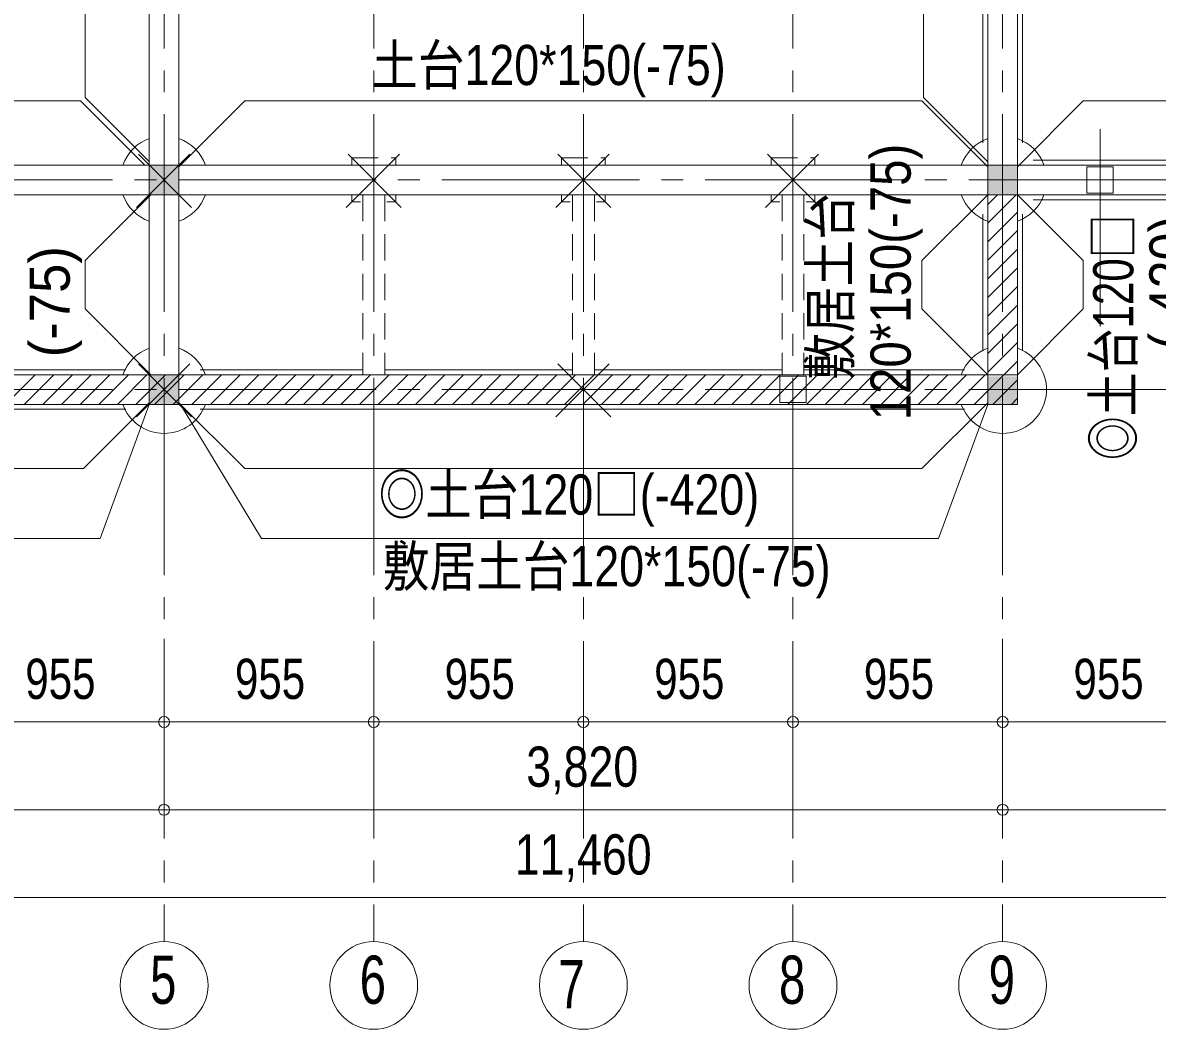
# Model space of a CAD drawing. Units: millimetres at full size, sheet at 1:100. Extents: x -20206 to -461, y -13906 to 13689.
# Drawn here: x -14516 to -9347, y 1120 to 5706 of the extents above; entities that cross this region are included whole.
import ezdxf
from ezdxf.enums import TextEntityAlignment as Align

# ---------------------------------------------------------------- set-up
doc = ezdxf.new("R2010")
doc.units = ezdxf.units.MM
doc.header["$LTSCALE"] = 100
doc.header["$PDMODE"] = 32
doc.header["$PDSIZE"] = 50
doc.linetypes.add('CHAIN2', pattern=[12, 9, -1, 1, -1])
doc.linetypes.add('DASHED1', pattern=[1.8, 1.2, -0.6])
for name, color, linetype, lineweight in [('1-0_通り心', 253, 'CHAIN2', 9), ('1-1_構造・躯体', 7, 'Continuous', 18), ('1-4_見え掛り', 5, 'Continuous', 15), ('1-5_建具枠', 4, 'DASHED1', 9), ('1-B_予備', 4, 'Continuous', 9), ('1-C_ハッチ', 253, 'Continuous', 9), ('1-D_寸法', 4, 'Continuous', 9), ('1-E_文字', 3, 'Continuous', 9), ('1-F_補助線', 3, 'Continuous', 9)]:
    doc.layers.add(name, color=color, linetype=linetype, lineweight=lineweight)
doc.styles.add('ＭＳ Ｐゴシック', font='')
doc.styles.get('ＭＳ Ｐゴシック').set_extended_font_data('MS PGothic')

# ---------------------------------------------------------------- blocks, each defined once
blk = doc.blocks.new('5')
at = {"layer": '1-E_文字', "color": 4}
blk.add_circle((1.4, 43.1), 200, dxfattribs=at)
at = {"layer": '1-E_文字', "style": 'ＭＳ Ｐゴシック', "width": 0.75}
blk.add_text('5', height=219.9, dxfattribs=at).set_placement((-62.6, -106.9), align=Align.BOTTOM_LEFT)
blk = doc.blocks.new('6')
at = {"layer": '1-E_文字', "color": 4}
blk.add_circle((1.4, 43.1), 200, dxfattribs=at)
at = {"layer": '1-E_文字', "style": 'ＭＳ Ｐゴシック', "width": 0.75}
blk.add_text('6', height=219.9, dxfattribs=at).set_placement((-62.6, -106.9), align=Align.BOTTOM_LEFT)
blk = doc.blocks.new('7')
at = {"layer": '1-E_文字', "color": 4}
blk.add_circle((13.8, 48), 200, dxfattribs=at)
at = {"layer": '1-E_文字', "style": 'ＭＳ Ｐゴシック', "width": 0.75}
blk.add_text('7', height=219.9, dxfattribs=at).set_placement((-100, -121.9), align=Align.BOTTOM_LEFT)
blk = doc.blocks.new('8')
at = {"layer": '1-E_文字', "color": 4}
blk.add_circle((1.4, 43.1), 200, dxfattribs=at)
at = {"layer": '1-E_文字', "style": 'ＭＳ Ｐゴシック', "width": 0.75}
blk.add_text('8', height=219.9, dxfattribs=at).set_placement((-62.6, -106.9), align=Align.BOTTOM_LEFT)
blk = doc.blocks.new('9')
at = {"layer": '1-E_文字', "color": 4}
blk.add_circle((1.4, 43.1), 200, dxfattribs=at)
at = {"layer": '1-E_文字', "style": 'ＭＳ Ｐゴシック', "width": 0.75}
blk.add_text('9', height=219.9, dxfattribs=at).set_placement((-62.6, -106.9), align=Align.BOTTOM_LEFT)

msp = doc.modelspace()

# ---------------------------------------------------------------- linework, layer by layer
at = {"layer": '1-0_通り心'}
for p, q in [((-13871.7, 13688.6), (-13871.7, 1520)), ((-12916.7, 13688.6), (-12916.7, 1520)), ((-11961.7, 13688.6), (-11961.7, 1520)), ((-11006.7, 13688.6), (-11006.7, 1520)), ((-10051.7, 13688.6), (-10051.7, 1520)), ((-9608, 4321.3), (-9608, 5289.3)), ((-19806.3, 4989.5), (-4970.9, 4989.5)), ((-19806.3, 4034.5), (-4983.2, 4034.5))]:
    msp.add_line(p, q, dxfattribs=at)
at = {"layer": '1-1_構造・躯体'}
for points in [[(-13939.2, 4922), (-13804.2, 4922), (-13804.2, 5057), (-13939.2, 5057)], [(-10119.2, 4922), (-9984.2, 4922), (-9984.2, 5057), (-10119.2, 5057)], [(-9668, 4929.5), (-9548, 4929.5), (-9548, 5049.5), (-9668, 5049.5)], [(-13939.2, 3967), (-13804.2, 3967), (-13804.2, 4102), (-13939.2, 4102)], [(-11067.4, 3975.2), (-10947.4, 3975.2), (-10947.4, 4095.2), (-11067.4, 4095.2)], [(-10119.2, 3967), (-9984.2, 3967), (-9984.2, 4102), (-10119.2, 4102)]]:
    msp.add_lwpolyline(points, close=True, dxfattribs=at)
at = {"layer": '1-4_見え掛り'}
for p, q in [((-13939.2, 8719.8), (-13939.2, 4094.5)), ((-13804.2, 8719.8), (-13804.2, 4094.5)), ((-10119.2, 4094.5), (-10119.2, 8705.9)), ((-9984.2, 4094.5), (-9984.2, 8705.9)), ((-17624.2, 5057), (-10119.2, 5057)), ((-6299.2, 5057), (-9991.7, 5057)), ((-17624.2, 4922), (-10119.2, 4922)), ((-6299.2, 4922), (-9991.7, 4922)), ((-9984.2, 4102), (-17751.7, 4102)), ((-9984.2, 3967), (-17751.7, 3967))]:
    msp.add_line(p, q, dxfattribs=at)
at = {"layer": '1-4_見え掛り', "linetype": 'DASHED1'}
for p, q in [((-12966.7, 4922), (-12966.7, 4102)), ((-12866.7, 4922), (-12866.7, 4102)), ((-12011.7, 4922), (-12011.7, 4102)), ((-11911.7, 4922), (-11911.7, 4102)), ((-11056.7, 4922), (-11056.7, 4102)), ((-10956.7, 4922), (-10956.7, 4102))]:
    msp.add_line(p, q, dxfattribs=at)
at = {"layer": '1-5_建具枠', "linetype": 'Continuous'}
for p, q in [((-10141.7, 6730.7), (-10141.7, 5158)), ((-9961.7, 6730.7), (-9961.7, 5158)), ((-6390.6, 5079.5), (-9912.5, 5079.5)), ((-6390.6, 4899.5), (-9912.5, 4899.5)), ((-10141.7, 4210.5), (-10141.7, 4834.2)), ((-9961.7, 4210.5), (-9961.7, 4834.2)), ((-14776.7, 4124.5), (-14046.1, 4124.5)), ((-13706.9, 4124.5), (-12966.7, 4124.5)), ((-12866.7, 4124.5), (-12011.7, 4124.5)), ((-11911.7, 4124.5), (-11056.7, 4124.5)), ((-10956.7, 4124.5), (-10226.1, 4124.5)), ((-17526.9, 3944.5), (-14046.1, 3944.5)), ((-13706.9, 3944.5), (-10226.1, 3944.5))]:
    msp.add_line(p, q, dxfattribs=at)
at = {"layer": '1-5_建具枠'}
for p, q in [((-13016.7, 5089.5), (-12816.7, 5089.5)), ((-13016.7, 5057), (-13016.7, 5089.5)), ((-12816.7, 5089.5), (-12816.7, 5057)), ((-12061.7, 5089.5), (-11861.7, 5089.5)), ((-12061.7, 5057), (-12061.7, 5089.5)), ((-11861.7, 5089.5), (-11861.7, 5057)), ((-11106.7, 5089.5), (-10906.7, 5089.5)), ((-11106.7, 5057), (-11106.7, 5089.5)), ((-10906.7, 5089.5), (-10906.7, 5057)), ((-13016.7, 4889.5), (-13016.7, 4922)), ((-12816.7, 4922), (-12816.7, 4889.5)), ((-12061.7, 4889.5), (-12061.7, 4922)), ((-11861.7, 4922), (-11861.7, 4889.5)), ((-11106.7, 4889.5), (-11106.7, 4922)), ((-10906.7, 4922), (-10906.7, 4889.5)), ((-12976.7, 4889.5), (-13016.7, 4889.5)), ((-12816.7, 4889.5), (-12856.7, 4889.5)), ((-12021.7, 4889.5), (-12061.7, 4889.5)), ((-11861.7, 4889.5), (-11901.7, 4889.5)), ((-11066.7, 4889.5), (-11106.7, 4889.5)), ((-10906.7, 4889.5), (-10946.7, 4889.5))]:
    msp.add_line(p, q, dxfattribs=at)
at = {"layer": '1-5_建具枠', "linetype": 'Continuous'}
for centre, start, end in [((-13871.7, 4989.5), 109.7246, 160.2754), ((-13871.7, 4989.5), 19.7246, 70.2754), ((-10051.7, 4989.5), 109.7246, 160.2754), ((-10051.7, 4989.5), 19.7246, 70.2754), ((-13871.7, 4989.5), 199.7246, 250.2754), ((-13871.7, 4989.5), 289.7246, 340.2754), ((-10051.7, 4989.5), 199.7246, 250.2754), ((-10051.7, 4989.5), 289.7246, 340.2754), ((-13871.7, 4034.5), 109.7246, 160.2754), ((-13871.7, 4034.5), 19.7246, 70.2754), ((-10051.7, 4034.5), 109.7246, 160.2754), ((-10051.7, 4034.5), 340.2754, 70.2754), ((-13871.7, 4034.5), 199.7246, 340.2754), ((-10051.7, 4034.5), 199.7246, 340.2754)]:
    msp.add_arc(centre, 200, start, end, dxfattribs=at)
at = {"layer": '1-B_予備'}
for p, q in [((-14231.7, 5365.3), (-14231.7, 8427)), ((-10411.7, 5365.3), (-10411.7, 8427)), ((-14252.1, 5349.5), (-17331.7, 5349.5)), ((-13960.4, 5057.9), (-14252.1, 5349.5)), ((-13938.4, 5072), (-14231.7, 5365.3)), ((-13804.2, 5049.5), (-13504.2, 5349.5)), ((-10419.2, 5349.5), (-13504.2, 5349.5)), ((-10119.2, 5049.5), (-10419.2, 5349.5)), ((-10118.4, 5072), (-10411.7, 5365.3)), ((-9984.2, 5049.5), (-9684.2, 5349.5)), ((-9684.2, 5349.5), (-6599.2, 5349.5)), ((-13931.7, 4922), (-14231.7, 4622)), ((-9984.2, 4922), (-9684.2, 4622)), ((-14231.7, 4622), (-14231.7, 4402)), ((-9684.2, 4622), (-9684.2, 4402)), ((-13931.7, 4102), (-14231.7, 4402)), ((-10119.2, 4102), (-10419.2, 4402)), ((-9984.2, 4102), (-9684.2, 4402)), ((-13939.2, 3974.5), (-14239.2, 3674.5)), ((-13939.2, 3967), (-14163.5, 3356.3)), ((-13804.2, 3974.5), (-13504.2, 3674.5)), ((-13796.7, 3967), (-13428.5, 3356.3)), ((-10119.2, 3974.5), (-10419.2, 3674.5)), ((-10119.2, 3967), (-10343.5, 3356.3)), ((-14239.2, 3674.5), (-17324.2, 3674.5)), ((-10419.2, 3674.5), (-13504.2, 3674.5)), ((-14163.5, 3356.3), (-17248.5, 3356.3)), ((-10343.5, 3356.3), (-13428.5, 3356.3))]:
    msp.add_line(p, q, dxfattribs=at)
at = {"layer": '1-B_予備', "color": 3, "lineweight": 25}
for p, q in [((-13996.7, 4864.5), (-13754.9, 5106.4)), ((-13746.7, 4864.5), (-13988.6, 5106.4)), ((-13041.7, 4864.5), (-12799.9, 5106.4)), ((-12791.7, 4864.5), (-13033.6, 5106.4)), ((-12086.7, 4864.5), (-11844.9, 5106.4)), ((-11836.7, 4864.5), (-12078.6, 5106.4)), ((-11131.7, 4864.5), (-10889.9, 5106.4)), ((-10881.7, 4864.5), (-11123.6, 5106.4)), ((-13996.7, 3909.5), (-13754.9, 4151.4)), ((-13746.7, 3909.5), (-13988.6, 4151.4)), ((-12086.7, 3909.5), (-11844.9, 4151.4)), ((-11836.7, 3909.5), (-12078.6, 4151.4))]:
    msp.add_line(p, q, dxfattribs=at)
at = {"layer": '1-B_予備'}
msp.add_lwpolyline([(-10119.2, 4922), (-10419.2, 4622), (-10419.2, 4402)], dxfattribs=at)
at = {"layer": '1-B_予備', "color": 8}
for points in [[(-13939.2, 5057), (-13939.2, 4922), (-13804.2, 5057), (-13804.2, 4922)], [(-10119.2, 5057), (-10119.2, 4922), (-9984.2, 5057), (-9984.2, 4922)], [(-13939.2, 4102), (-13939.2, 3967), (-13804.2, 4102), (-13804.2, 3967)], [(-10119.2, 4094.5), (-10119.2, 3967), (-9984.2, 4094.5), (-9984.2, 3967)]]:
    msp.add_solid(points, dxfattribs=at)
at = {"layer": '1-C_ハッチ'}
for p, q in [((-10119.2, 4793), (-9990.2, 4922)), ((-10119.2, 4877.8), (-10075, 4922)), ((-10119.2, 4708.1), (-9984.2, 4843.1)), ((-10119.2, 4623.3), (-9984.2, 4758.3)), ((-10119.2, 4538.4), (-9984.2, 4673.4)), ((-10119.2, 4453.6), (-9984.2, 4588.6)), ((-10119.2, 4368.7), (-9984.2, 4503.7)), ((-10119.2, 4283.8), (-9984.2, 4418.8)), ((-10119.2, 4199), (-9984.2, 4334)), ((-10119.2, 4114.1), (-9984.2, 4249.1)), ((-10181.5, 3967), (-9984.2, 4164.3)), ((-14593.8, 3967), (-14458.8, 4102)), ((-14509, 3967), (-14374, 4102)), ((-14424.1, 3967), (-14289.1, 4102)), ((-14339.3, 3967), (-14204.3, 4102)), ((-14254.4, 3967), (-14119.4, 4102)), ((-14169.6, 3967), (-14034.6, 4102)), ((-14084.7, 3967), (-13949.7, 4102)), ((-13999.9, 3967), (-13864.9, 4102)), ((-13915, 3967), (-13780, 4102)), ((-13830.2, 3967), (-13695.2, 4102)), ((-13745.3, 3967), (-13610.3, 4102)), ((-13660.5, 3967), (-13525.5, 4102)), ((-13575.6, 3967), (-13440.6, 4102)), ((-13490.7, 3967), (-13355.7, 4102)), ((-13405.9, 3967), (-13270.9, 4102)), ((-13321, 3967), (-13186, 4102)), ((-13236.2, 3967), (-13101.2, 4102)), ((-13151.3, 3967), (-13016.3, 4102)), ((-13066.5, 3967), (-12931.5, 4102)), ((-12981.6, 3967), (-12846.6, 4102)), ((-12896.8, 3967), (-12761.8, 4102)), ((-12811.9, 3967), (-12676.9, 4102)), ((-12727.1, 3967), (-12592.1, 4102)), ((-12642.2, 3967), (-12507.2, 4102)), ((-12557.4, 3967), (-12422.4, 4102)), ((-12472.5, 3967), (-12337.5, 4102)), ((-12387.7, 3967), (-12252.7, 4102)), ((-12302.8, 3967), (-12167.8, 4102)), ((-12218, 3967), (-12083, 4102)), ((-12133.1, 3967), (-11998.1, 4102)), ((-12048.2, 3967), (-11913.2, 4102)), ((-11963.4, 3967), (-11828.4, 4102)), ((-11878.5, 3967), (-11743.5, 4102)), ((-11793.7, 3967), (-11658.7, 4102)), ((-11708.8, 3967), (-11573.8, 4102)), ((-11624, 3967), (-11489, 4102)), ((-11539.1, 3967), (-11404.1, 4102)), ((-11454.3, 3967), (-11319.3, 4102)), ((-11369.4, 3967), (-11234.4, 4102)), ((-11284.6, 3967), (-11149.6, 4102)), ((-11199.7, 3967), (-11064.7, 4102)), ((-11114.9, 3967), (-10979.9, 4102)), ((-11030, 3967), (-10895, 4102)), ((-10945.2, 3967), (-10810.2, 4102)), ((-10860.3, 3967), (-10725.3, 4102)), ((-10775.5, 3967), (-10640.5, 4102)), ((-10690.6, 3967), (-10555.6, 4102)), ((-10605.7, 3967), (-10470.7, 4102)), ((-10520.9, 3967), (-10385.9, 4102)), ((-10436, 3967), (-10301, 4102)), ((-10351.2, 3967), (-10216.2, 4102)), ((-10266.3, 3967), (-10131.3, 4102)), ((-10096.6, 3967), (-9984.2, 4079.4)), ((-10011.8, 3967), (-9984.2, 3994.6))]:
    msp.add_line(p, q, dxfattribs=at)
at = {"layer": '1-D_寸法'}
for p, q in [((-13871.7, 2120), (-13871.7, 2899.6)), ((-10051.7, 2120), (-10051.7, 2899.6)), ((-13871.7, 2520), (-13871.7, 2768)), ((-12916.7, 2520), (-12916.7, 2768)), ((-11961.7, 2520), (-11961.7, 2768)), ((-11006.7, 2520), (-11006.7, 2768)), ((-10051.7, 2520), (-10051.7, 2768)), ((-14826.7, 2520), (-13871.7, 2520)), ((-13871.7, 2520), (-12916.7, 2520)), ((-12916.7, 2520), (-11961.7, 2520)), ((-11961.7, 2520), (-11006.7, 2520)), ((-11006.7, 2520), (-10051.7, 2520)), ((-10051.7, 2520), (-9096.7, 2520)), ((-17691.7, 2120), (-13871.7, 2120)), ((-13871.7, 2120), (-10051.7, 2120)), ((-10051.7, 2120), (-6231.7, 2120)), ((-17691.7, 1720), (-6231.7, 1720))]:
    msp.add_line(p, q, dxfattribs=at)
for p in [(-13871.7, 2520), (-12916.7, 2520), (-11961.7, 2520), (-11006.7, 2520), (-10051.7, 2520), (-13871.7, 2120), (-10051.7, 2120)]:
    msp.add_point(p, dxfattribs=at)

# ---------------------------------------------------------------- block references
at = {"layer": '1-F_補助線'}
for name, p in [('5', (-13873.1, 1276.9)), ('6', (-12918.1, 1276.9)), ('7', (-11975.6, 1272)), ('8', (-11008.1, 1276.9)), ('9', (-10053.1, 1276.9))]:
    msp.add_blockref(name, p, dxfattribs=at)

# ---------------------------------------------------------------- texts
at = {"layer": '1-D_寸法', "color": 3, "style": 'ＭＳ Ｐゴシック'}
for s, width, p in [('955', 0.8, (-14504.2, 2570)), ('955', 0.8, (-13549.2, 2570)), ('955', 0.8, (-12594.2, 2570)), ('955', 0.8, (-11639.2, 2570)), ('955', 0.8, (-10684.2, 2570)), ('955', 0.8, (-9729.2, 2570)), ('3,820', 0.85, (-12221.7, 2170)), ('11,460', 0.85, (-12274.2, 1770))]:
    msp.add_text(s, height=183.3, dxfattribs=dict(at, width=width)).set_placement(p, align=Align.BOTTOM_LEFT)
at = {"layer": '1-E_文字', "style": 'ＭＳ Ｐゴシック', "width": 0.85}
for s, p in [('土台120*150(-75)', (-12928.2, 5366.4)), ('◎土台120□(-420)', (-12894.7, 3409.6)), ('敷居土台120*150(-75)', (-12875.5, 3083.3))]:
    msp.add_text(s, height=183.3, dxfattribs=at).set_placement(p, align=Align.BOTTOM_LEFT)
at = {"layer": '1-E_文字', "style": 'ＭＳ Ｐゴシック'}
for s, width, p in [('120*150(-75)', 0.9, (-10415.5, 3894.5)), ('敷居土台', 0.85, (-10692, 4078.8)), ('◎土台120□', 0.8, (-9401.2, 3712.6)), ('(-420)', 0.95, (-9145.1, 4217.5))]:
    msp.add_text(s, height=183.3, rotation=90, dxfattribs=dict(at, width=width)).set_placement(p, align=Align.BOTTOM_LEFT)
msp.add_text('(-75)', height=183.3, rotation=90, dxfattribs=at).set_placement((-14246.5, 4181.6), align=Align.BOTTOM_LEFT)

doc.saveas('drawing.dxf')
